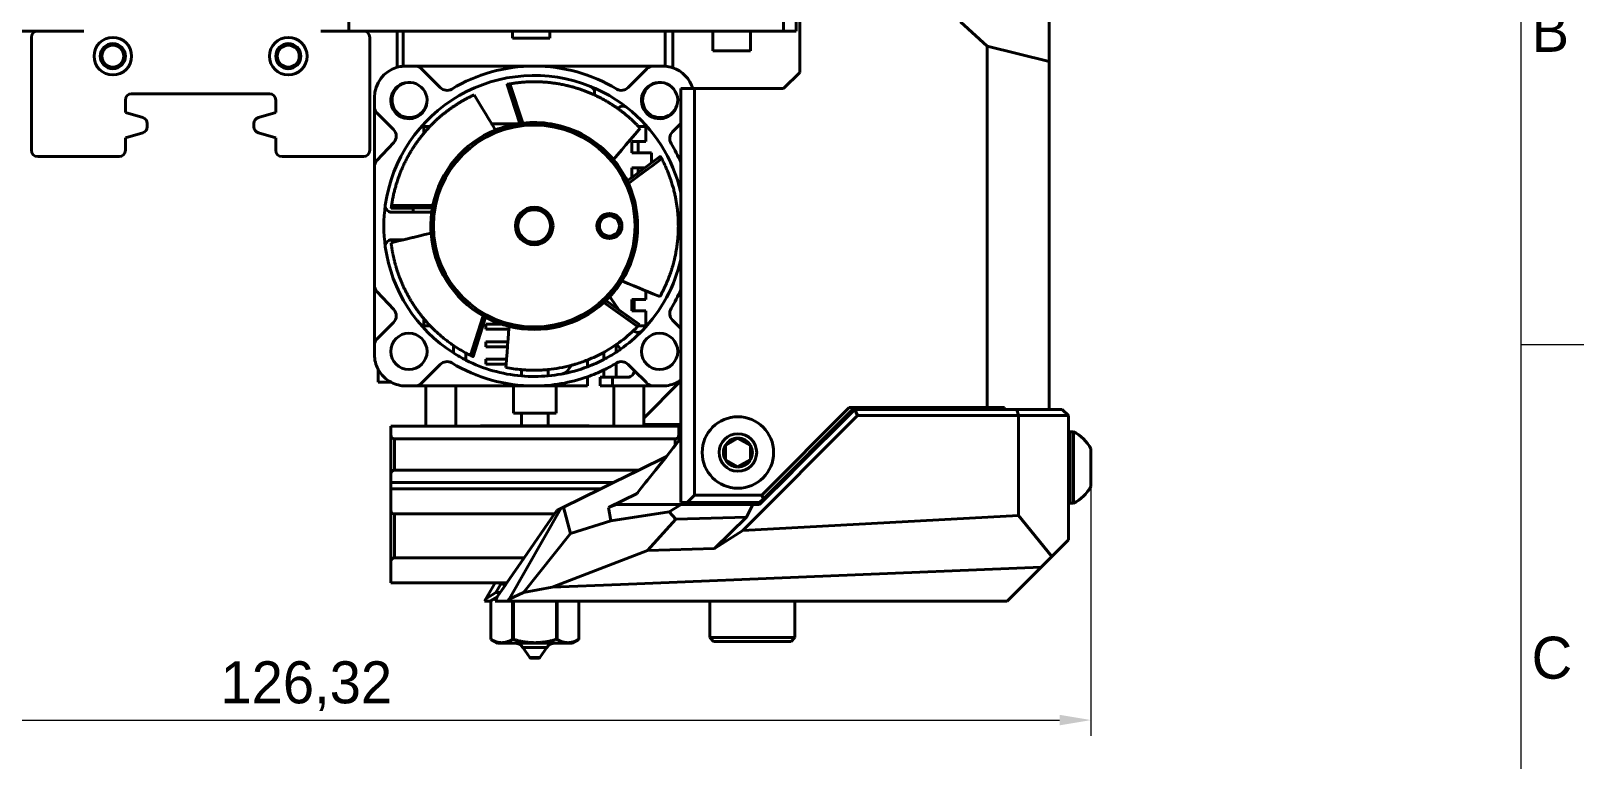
# Model space of a CAD drawing. Header units: millimetres. Extents: x 15 to 415, y 5 to 292.
# Drawn here: x 291.1 to 415, y 165.4 to 223.5 of the extents above; entities that cross this region are included whole.
import ezdxf

# ---------------------------------------------------------------- set-up
doc = ezdxf.new("R2010")
doc.units = ezdxf.units.MM
for name, color, linetype in [('Annotations', 7, 'Continuous'), ('Border', 7, 'Continuous'), ('Geometries', 7, 'Continuous')]:
    doc.layers.add(name, color=color, linetype=linetype)
doc.styles.add('Shapr0', font='txt', dxfattribs={"height": 3.3495})
doc.styles.add('Shapr3', font='txt', dxfattribs={"height": 3.3495})
doc.dimstyles.new('ISO-25', dxfattribs={"dimtxt": 2.5, "dimasz": 2.5, "dimexe": 1.25, "dimexo": 0.625, "dimtad": 1, "dimtxsty": 'Standard', "dimcen": 2.5, "dimadec": 0, "dimazin": 0, "dimtfac": 1, "dimtmove": 0, "dimatfit": 3, "dimfxl": 1, "dimarcsym": 0})

# ---------------------------------------------------------------- blocks, each defined once
blk = doc.blocks.new('*D5')
at = {"layer": 'Annotations', "color": 0, "linetype": 'Continuous', "lineweight": 15}
for p, q in [((249.34, 225.82), (249.34, 167.3)), ((375.66, 189.56), (375.66, 167.3)), ((251.84, 168.55), (373.16, 168.55))]:
    blk.add_line(p, q, dxfattribs=at)
at = {"layer": 'Annotations', "color": 0}
for points in [[(251.84, 168.97), (251.84, 168.13), (249.34, 168.55)], [(373.16, 168.13), (373.16, 168.97), (375.66, 168.55)]]:
    blk.add_solid(points, dxfattribs=at)
at = {"layer": 'Defpoints', "color": 0}
for p in [(249.34, 226.45), (375.66, 190.18), (375.66, 168.55)]:
    blk.add_point(p, dxfattribs=at)
at = {"layer": 'Annotations', "color": 0, "lineweight": 15, "insert": (313.04, 171.25), "char_height": 3.349, "attachment_point": 5, "style": 'Shapr3'}
blk.add_mtext('\\A1;126,32', dxfattribs=at)

msp = doc.modelspace()

# ---------------------------------------------------------------- linework, layer by layer
at = {"layer": 'Border', "linetype": 'Continuous', "lineweight": 15}
for p, q in [((410, 10), (410, 287)), ((410, 198.5), (415, 198.5))]:
    msp.add_line(p, q, dxfattribs=at)
at = {"layer": 'Geometries', "linetype": 'Continuous', "lineweight": 40}
for p, q in [((316.437, 226.481), (316.437, 223.481)), ((351.124, 223.481), (351.124, 226.481)), ((352.124, 226.481), (352.124, 223.481)), ((352.428, 226.291), (352.428, 220.191)), ((372.328, 224.88), (372.328, 221.05)), ((289.754, 223.481), (291.587, 223.481)), ((291.587, 223.481), (295.297, 223.481)), ((295.297, 223.481), (295.297, 223.481)), ((316.437, 223.481), (314.203, 223.481)), ((317.62, 223.481), (316.437, 223.481)), ((320.28, 223.481), (317.62, 223.481)), ((320.78, 223.481), (320.28, 223.481)), ((320.28, 220.591), (320.28, 223.481)), ((329.484, 223.481), (320.78, 223.481)), ((320.78, 223.481), (320.78, 220.683)), ((332.484, 223.481), (329.484, 223.481)), ((329.484, 223.481), (329.484, 222.907)), ((341.68, 223.481), (332.484, 223.481)), ((332.484, 223.481), (332.484, 222.907)), ((342.28, 223.481), (341.68, 223.481)), ((341.68, 220.684), (341.68, 223.481)), ((345.484, 223.481), (342.28, 223.481)), ((342.28, 223.481), (342.28, 220.56)), ((348.484, 223.481), (345.484, 223.481)), ((345.484, 223.481), (345.484, 221.907)), ((351.124, 223.481), (348.484, 223.481)), ((348.484, 223.481), (348.484, 221.907)), ((352.124, 223.481), (351.124, 223.481)), ((365.259, 224.223), (367.365, 222.275)), ((291.104, 222.981), (291.104, 213.981)), ((318.104, 213.981), (318.104, 222.981)), ((332.484, 222.907), (329.484, 222.907)), ((348.484, 221.907), (345.484, 221.907)), ((367.365, 193.473), (367.365, 222.275)), ((372.328, 221.05), (367.365, 222.275)), ((321.705, 220.692), (320.98, 220.692)), ((331.23, 220.692), (321.705, 220.692)), ((340.755, 220.692), (331.23, 220.692)), ((341.48, 220.692), (340.755, 220.692)), ((372.328, 221.05), (372.328, 193.323)), ((323.733, 218.974), (322.236, 220.472)), ((340.225, 220.472), (338.728, 218.974)), ((352.428, 220.191), (351.128, 218.891)), ((299.104, 218.481), (310.104, 218.481)), ((318.48, 218.192), (318.48, 217.467)), ((326.429, 218.392), (326.429, 218.392)), ((329.058, 219.233), (329.058, 219.232)), ((329.058, 219.233), (330.091, 216.113)), ((330.092, 216.113), (329.058, 219.232)), ((329.276, 219.269), (329.274, 219.274)), ((330.318, 216.141), (329.276, 219.269)), ((342.928, 216.104), (342.928, 218.891)), ((342.928, 218.891), (343.88, 218.891)), ((343.88, 218.891), (344.028, 218.891)), ((344.028, 218.891), (344.028, 186.491)), ((344.028, 218.891), (351.128, 218.891)), ((298.604, 216.981), (298.604, 217.981)), ((298.61, 216.981), (298.604, 216.981)), ((299.991, 216.585), (298.61, 216.981)), ((310.597, 216.981), (309.216, 216.585)), ((310.604, 216.981), (310.597, 216.981)), ((310.604, 217.981), (310.604, 216.981)), ((318.48, 217.467), (318.48, 212.647)), ((318.7, 216.936), (319.997, 215.639)), ((300.354, 215.858), (300.354, 216.105)), ((308.854, 216.105), (308.854, 215.858)), ((322.43, 215.881), (322.43, 215.344)), ((322.912, 215.881), (322.43, 215.881)), ((329.887, 216.081), (327.849, 216.081)), ((340.13, 215.881), (339.549, 215.881)), ((340.13, 214.681), (340.13, 215.881)), ((342.263, 215.439), (342.928, 216.104)), ((342.928, 213.013), (342.928, 216.104)), ((298.604, 213.981), (298.604, 214.981)), ((298.604, 214.981), (298.61, 214.981)), ((298.61, 214.981), (299.991, 215.377)), ((309.216, 215.377), (310.597, 214.981)), ((310.597, 214.981), (310.604, 214.981)), ((310.604, 214.981), (310.604, 213.981)), ((320.017, 214.599), (318.68, 213.157)), ((339.018, 213.781), (339.018, 214.681)), ((339.018, 214.681), (339.518, 214.681)), ((339.518, 214.681), (339.518, 213.781)), ((339.518, 214.681), (340.13, 214.681)), ((291.604, 213.481), (298.104, 213.481)), ((311.104, 213.481), (317.604, 213.481)), ((339.518, 213.781), (339.018, 213.781)), ((340.58, 213.781), (339.518, 213.781)), ((340.58, 212.969), (340.58, 213.781)), ((341.298, 213.497), (340.58, 212.969)), ((341.298, 213.497), (340.58, 212.969)), ((340.58, 212.696), (341.399, 213.3)), ((341.298, 213.497), (341.297, 213.497)), ((341.297, 213.497), (341.297, 213.497)), ((341.399, 213.3), (341.404, 213.304)), ((318.48, 212.647), (318.48, 203.236)), ((339.018, 211.82), (339.018, 212.581)), ((339.018, 212.581), (339.518, 212.581)), ((339.518, 212.188), (339.018, 211.82)), ((339.518, 212.188), (339.018, 211.82)), ((339.205, 211.681), (339.518, 211.912)), ((339.518, 211.912), (340.425, 212.582)), ((339.518, 212.581), (339.518, 212.188)), ((339.518, 212.581), (340.053, 212.581)), ((340.053, 212.581), (339.518, 212.188)), ((340.053, 212.581), (339.518, 212.188)), ((340.58, 212.969), (340.053, 212.581)), ((340.58, 212.969), (340.053, 212.581)), ((340.425, 212.582), (340.58, 212.696)), ((342.928, 210.616), (342.928, 213.013)), ((339.018, 211.82), (338.649, 211.55)), ((338.65, 211.549), (339.018, 211.82)), ((338.747, 211.343), (339.205, 211.681)), ((319.854, 209.583), (319.848, 209.583)), ((323.043, 209.607), (319.854, 209.583)), ((323.15, 209.608), (323.043, 209.607)), ((342.928, 208.981), (342.928, 210.616)), ((319.821, 209.365), (321.58, 209.375)), ((319.821, 209.364), (321.58, 209.375)), ((319.821, 209.364), (319.821, 209.364)), ((321.58, 209.042), (319.842, 209.042)), ((323.107, 209.384), (321.58, 209.375)), ((321.58, 209.375), (323.107, 209.383)), ((321.58, 209.375), (321.58, 209.042)), ((322.882, 209.042), (321.58, 209.042)), ((342.683, 208.981), (342.928, 208.981)), ((342.928, 205.267), (342.928, 208.981)), ((322.502, 207.255), (323, 207.376)), ((319.842, 206.842), (320.793, 206.842)), ((342.928, 202.87), (342.928, 205.267)), ((318.48, 203.236), (318.48, 198.416)), ((318.68, 202.726), (320.017, 201.284)), ((336.954, 202), (337.982, 201.262)), ((337.982, 201.263), (336.955, 202.001)), ((337.982, 201.263), (337.332, 202.191)), ((339.018, 201.181), (339.018, 202.081)), ((339.018, 202.081), (339.218, 202.081)), ((339.218, 202.081), (339.218, 201.181)), ((339.218, 202.081), (340.13, 202.081)), ((340.13, 202.081), (340.13, 202.776)), ((342.928, 199.779), (342.928, 202.87)), ((327.149, 200.772), (326.153, 197.629)), ((336.788, 201.844), (339.469, 199.926)), ((339.625, 200.084), (337.982, 201.263)), ((339.625, 200.084), (337.982, 201.262)), ((339.218, 201.181), (339.018, 201.181)), ((340.13, 201.181), (339.218, 201.181)), ((340.13, 199.981), (340.13, 201.181)), ((319.997, 200.244), (318.7, 198.947)), ((322.43, 200.539), (322.43, 199.981)), ((322.43, 199.981), (322.932, 199.981)), ((326.351, 197.53), (327.349, 200.662)), ((327.349, 200.662), (326.351, 197.53)), ((327.38, 200.118), (327.38, 199.718)), ((327.38, 200.118), (328.612, 200.118)), ((327.38, 199.718), (329.208, 199.718)), ((329.208, 199.718), (329.186, 199.428)), ((329.208, 199.718), (329.186, 199.428)), ((329.208, 199.718), (329.225, 199.939)), ((339.469, 199.926), (339.474, 199.923)), ((339.53, 199.981), (340.13, 199.981)), ((339.625, 200.084), (339.625, 200.084)), ((339.625, 200.084), (339.625, 200.084)), ((342.928, 199.779), (342.263, 200.444)), ((342.928, 195.654), (342.928, 199.779)), ((318.48, 198.416), (318.48, 197.692)), ((324.78, 197.823), (324.78, 198.422)), ((327.38, 198.718), (327.38, 198.318)), ((327.38, 198.718), (329.132, 198.718)), ((327.38, 198.318), (329.101, 198.318)), ((337.78, 198.489), (337.78, 197.887)), ((337.826, 198.521), (338.113, 198.112)), ((325.78, 197.815), (325.78, 197.251)), ((326.153, 197.629), (326.152, 197.624)), ((327.38, 197.318), (327.38, 196.918)), ((327.38, 197.318), (329.023, 197.318)), ((335.48, 196.719), (335.48, 197.256)), ((336.78, 197.869), (336.78, 197.302)), ((318.78, 195.481), (318.78, 196.505)), ((322.236, 195.411), (323.733, 196.909)), ((327.38, 196.918), (328.992, 196.918)), ((328.992, 196.918), (328.972, 196.665)), ((328.972, 196.665), (328.972, 196.665)), ((328.972, 196.665), (328.972, 196.665)), ((330.205, 196.488), (330.205, 195.985)), ((332.355, 196.496), (332.355, 195.994)), ((335.48, 195.192), (335.48, 195.921)), ((336.48, 195.892), (336.48, 195.192)), ((336.78, 195.892), (336.48, 195.892)), ((336.78, 196.463), (336.78, 195.892)), ((337.48, 195.892), (336.78, 195.892)), ((337.48, 195.192), (337.48, 195.892)), ((337.78, 195.892), (337.48, 195.892)), ((337.78, 197.002), (337.78, 195.892)), ((338.707, 195.892), (337.78, 195.892)), ((338.728, 196.909), (339.206, 196.43)), ((339.206, 196.43), (340.155, 195.481)), ((319.812, 195.481), (318.78, 195.481)), ((320.98, 195.192), (321.705, 195.192)), ((321.705, 195.192), (322.59, 195.192)), ((322.59, 195.192), (322.59, 191.981)), ((322.59, 195.192), (324.97, 195.192)), ((324.97, 195.192), (324.97, 191.981)), ((324.97, 195.192), (329.58, 195.192)), ((329.58, 195.192), (329.58, 193.018)), ((329.58, 195.192), (331.23, 195.192)), ((331.23, 195.192), (332.98, 195.192)), ((332.98, 195.192), (332.98, 193.018)), ((332.98, 195.192), (335.48, 195.192)), ((336.48, 195.192), (337.48, 195.192)), ((337.48, 195.192), (337.59, 195.192)), ((337.59, 195.192), (337.59, 191.981)), ((337.59, 195.192), (339.97, 195.192)), ((342.831, 195.481), (339.97, 192.62)), ((339.97, 195.192), (339.97, 192.62)), ((339.97, 195.192), (340.755, 195.192)), ((340.225, 195.411), (340.155, 195.481)), ((340.755, 195.192), (341.48, 195.192)), ((342.831, 195.481), (342.649, 195.481)), ((342.928, 195.481), (342.831, 195.481)), ((342.928, 195.481), (342.928, 195.654)), ((342.928, 192.123), (342.928, 195.481)), ((349.392, 186.491), (356.373, 193.473)), ((356.797, 193.473), (349.516, 186.191)), ((352.063, 188.575), (356.81, 193.323)), ((356.797, 193.473), (356.373, 193.473)), ((367.365, 193.473), (356.797, 193.473)), ((357.017, 192.823), (356.81, 193.323)), ((356.81, 193.323), (357.629, 193.323)), ((357.629, 193.323), (359.629, 193.323)), ((359.629, 193.323), (362.729, 193.323)), ((362.729, 193.323), (364.329, 193.323)), ((364.329, 193.323), (368.629, 193.323)), ((367.365, 193.473), (368.751, 193.473)), ((368.629, 193.323), (368.751, 193.323)), ((368.751, 193.323), (368.751, 193.473)), ((368.751, 193.323), (369.746, 193.323)), ((369.88, 192.823), (369.746, 193.323)), ((369.746, 193.323), (372.328, 193.323)), ((372.328, 193.323), (373.365, 193.323)), ((373.365, 193.323), (373.865, 192.823)), ((329.58, 193.018), (330.205, 193.018)), ((330.205, 193.018), (330.205, 192.018)), ((330.205, 193.018), (332.355, 193.018)), ((332.355, 193.018), (332.355, 192.018)), ((332.355, 193.018), (332.98, 193.018)), ((339.97, 192.123), (339.97, 192.62)), ((339.97, 192.096), (339.97, 192.123)), ((339.991, 192.123), (339.97, 192.096)), ((339.97, 192.123), (339.991, 192.123)), ((339.97, 191.981), (339.97, 192.096)), ((339.991, 192.123), (342.928, 192.123)), ((342.928, 191.193), (342.928, 192.123)), ((357.017, 192.823), (347.868, 183.674)), ((369.88, 192.823), (357.017, 192.823)), ((369.88, 184.871), (369.88, 192.823)), ((373.865, 192.823), (369.88, 192.823)), ((373.865, 192.423), (373.865, 192.823)), ((373.865, 192.423), (373.865, 190.182)), ((322.59, 191.981), (319.78, 191.981)), ((319.78, 191.281), (319.78, 191.981)), ((319.78, 188.181), (319.78, 191.281)), ((342.48, 190.981), (320.08, 190.981)), ((320.08, 190.981), (320.08, 188.481)), ((324.97, 191.981), (322.59, 191.981)), ((326.843, 191.981), (324.97, 191.981)), ((326.843, 191.981), (326.98, 192.018)), ((335.717, 191.981), (326.843, 191.981)), ((326.98, 192.018), (330.205, 192.018)), ((330.205, 192.018), (332.355, 192.018)), ((332.355, 192.018), (335.58, 192.018)), ((335.717, 191.981), (335.58, 192.018)), ((337.59, 191.981), (335.717, 191.981)), ((339.97, 191.981), (337.59, 191.981)), ((342.78, 191.981), (339.97, 191.981)), ((342.48, 190.438), (342.48, 190.981)), ((342.78, 191.281), (342.78, 191.981)), ((342.78, 191.281), (342.78, 191.193)), ((342.78, 191.193), (342.78, 190.814)), ((342.928, 191.193), (342.78, 191.193)), ((342.928, 191), (342.78, 190.814)), ((342.928, 191), (342.928, 191.193)), ((342.928, 185.891), (342.928, 191)), ((347.484, 191.037), (346.562, 190.505)), ((348.484, 190.46), (347.484, 191.037)), ((374.256, 191.532), (374.009, 191.532)), ((374.009, 191.532), (374.009, 190.182)), ((374.256, 191.532), (374.256, 185.832)), ((341.785, 189.568), (342.326, 190.246)), ((342.48, 190.438), (342.326, 190.246)), ((342.78, 190.814), (342.48, 190.438)), ((346.484, 190.46), (346.562, 190.505)), ((346.484, 190.46), (346.484, 190.279)), ((346.484, 189.305), (346.484, 190.279)), ((348.484, 189.305), (348.484, 190.46)), ((373.865, 187.182), (373.865, 190.182)), ((374.009, 190.182), (373.865, 190.182)), ((374.009, 190.182), (374.009, 187.182)), ((375.659, 190.182), (375.659, 187.182)), ((339.581, 188.481), (320.08, 188.481)), ((337.553, 187.481), (339.581, 188.481)), ((339.581, 188.481), (341.785, 189.568)), ((340.917, 188.481), (340.278, 187.681)), ((341.785, 189.568), (340.917, 188.481)), ((346.484, 189.305), (347.484, 188.728)), ((347.484, 188.728), (348.484, 189.305)), ((347.484, 188.382), (347.485, 188.382)), ((351.62, 188.133), (352.063, 188.575)), ((319.78, 187.481), (319.78, 188.181)), ((337.553, 187.481), (319.78, 187.481)), ((319.78, 186.981), (319.78, 187.481)), ((336.539, 186.981), (337.553, 187.481)), ((340.119, 187.481), (339.719, 186.981)), ((340.119, 187.481), (340.278, 187.681)), ((349.379, 185.891), (351.62, 188.133)), ((373.865, 182.926), (373.865, 187.182)), ((374.009, 187.182), (373.865, 187.182)), ((374.009, 187.182), (374.009, 185.832)), ((336.539, 186.981), (319.78, 186.981)), ((319.78, 185.281), (319.78, 186.981)), ((333.561, 185.512), (336.539, 186.981)), ((339.435, 186.626), (337.157, 185.502)), ((339.435, 186.626), (339.471, 186.67)), ((339.719, 186.981), (339.471, 186.67)), ((343.428, 185.891), (342.928, 185.891)), ((343.428, 185.891), (344.028, 186.491)), ((349.216, 185.891), (343.428, 185.891)), ((344.028, 186.491), (349.392, 186.491)), ((349.516, 186.191), (349.216, 185.891)), ((349.216, 185.891), (349.379, 185.891)), ((349.22, 185.733), (349.379, 185.891)), ((349.516, 186.191), (349.392, 186.491)), ((319.78, 181.181), (319.78, 185.281)), ((332.844, 184.981), (320.08, 184.981)), ((320.08, 184.981), (320.08, 181.481)), ((329.24, 178.18), (333.362, 185.414)), ((332.844, 184.981), (330.426, 181.481)), ((333.03, 185.251), (332.844, 184.981)), ((333.03, 185.251), (333.362, 185.414)), ((333.362, 185.414), (333.561, 185.512)), ((334.12, 183.415), (333.561, 185.512)), ((337.157, 185.502), (337.796, 185.733)), ((337.349, 184.43), (337.157, 185.502)), ((337.349, 184.43), (341.99, 185.157)), ((337.796, 185.733), (342.952, 185.733)), ((342.952, 185.733), (341.99, 185.157)), ((341.99, 185.157), (342.531, 184.558)), ((342.531, 184.558), (348.175, 184.727)), ((342.952, 185.733), (344.991, 185.733)), ((345.04, 185.733), (344.991, 185.733)), ((345.04, 185.733), (346.105, 185.733)), ((348.175, 184.727), (345.607, 182.241)), ((346.979, 185.733), (346.105, 185.733)), ((346.979, 185.733), (348.631, 185.733)), ((347.868, 183.674), (369.88, 184.871)), ((348.663, 185.733), (348.175, 184.727)), ((348.631, 185.733), (348.663, 185.733)), ((349.22, 185.733), (348.663, 185.733)), ((369.88, 184.871), (372.531, 181.592)), ((374.256, 185.832), (374.009, 185.832)), ((330.378, 178.729), (334.12, 183.415)), ((337.349, 184.43), (334.12, 183.415)), ((340.266, 182.08), (342.531, 184.558)), ((347.868, 183.674), (345.607, 182.241)), ((345.607, 182.241), (340.266, 182.08)), ((372.531, 181.592), (373.865, 182.926)), ((319.78, 179.481), (319.78, 181.181)), ((330.426, 181.481), (320.08, 181.481)), ((330.426, 181.481), (329.045, 179.481)), ((332.655, 179.145), (340.266, 182.08)), ((372.531, 181.592), (371.686, 180.747)), ((371.686, 180.747), (338.124, 179.369)), ((368.962, 178.023), (371.686, 180.747)), ((328.124, 179.481), (319.78, 179.481)), ((327.362, 178.228), (328.124, 179.481)), ((328.161, 178.723), (327.362, 178.228)), ((328.28, 179.481), (328.124, 179.481)), ((328.589, 179.427), (328.161, 178.723)), ((328.161, 178.723), (328.521, 178.723)), ((328.521, 178.723), (328.275, 178.367)), ((329.045, 179.481), (328.28, 179.481)), ((328.28, 179.481), (328.589, 179.427)), ((328.906, 179.28), (328.521, 178.723)), ((328.589, 179.427), (328.672, 179.412)), ((328.997, 179.412), (328.672, 179.412)), ((328.997, 179.412), (328.906, 179.28)), ((329.045, 179.481), (328.997, 179.412)), ((330.378, 178.729), (329.24, 178.18)), ((332.655, 179.145), (330.378, 178.729)), ((338.124, 179.369), (332.655, 179.145)), ((327.362, 178.228), (327.273, 178.023)), ((327.78, 178.023), (327.273, 178.023)), ((328.275, 178.367), (327.78, 178.081)), ((327.78, 174.981), (327.78, 178.081)), ((327.78, 178.081), (327.78, 178.023)), ((327.78, 178.081), (327.78, 178.081)), ((327.78, 178.023), (327.78, 174.981)), ((328.21, 178.273), (328.102, 178.023)), ((329.109, 178.023), (328.102, 178.023)), ((328.275, 178.367), (328.21, 178.273)), ((329.24, 178.18), (329.109, 178.023)), ((329.497, 178.023), (329.109, 178.023)), ((329.497, 178.023), (329.497, 175.041)), ((329.564, 178.023), (329.497, 178.023)), ((329.563, 174.981), (329.564, 178.023)), ((329.564, 178.023), (329.637, 178.023)), ((329.637, 178.023), (329.775, 178.023)), ((332.996, 178.023), (329.775, 178.023)), ((332.996, 178.023), (332.997, 175.304)), ((333.063, 178.023), (332.996, 178.023)), ((333.063, 174.981), (333.063, 178.023)), ((334.78, 178.023), (333.063, 178.023)), ((334.78, 178.023), (334.78, 174.981)), ((334.78, 174.981), (334.78, 178.023)), ((335.693, 178.023), (334.78, 178.023)), ((334.78, 178.023), (334.78, 178.023)), ((335.693, 178.023), (335.963, 178.023)), ((343.576, 178.023), (335.963, 178.023)), ((343.576, 178.023), (344.64, 178.023)), ((345.234, 178.023), (344.64, 178.023)), ((345.234, 178.023), (345.234, 175.123)), ((352.034, 178.023), (345.234, 178.023)), ((352.034, 178.023), (352.034, 175.123)), ((352.034, 178.023), (352.108, 178.023)), ((368.962, 178.023), (352.108, 178.023)), ((327.78, 174.981), (328.3, 174.681)), ((327.78, 174.981), (327.78, 174.981)), ((329.497, 174.981), (329.497, 175.041)), ((329.563, 174.981), (329.497, 174.981)), ((332.997, 174.981), (332.997, 175.304)), ((333.063, 174.981), (332.997, 174.981)), ((334.78, 174.981), (334.26, 174.681)), ((334.78, 174.981), (334.752, 174.966)), ((334.78, 174.981), (334.78, 174.981)), ((345.234, 175.123), (345.534, 174.823)), ((345.234, 175.123), (352.034, 175.123)), ((351.734, 174.823), (345.534, 174.823)), ((352.034, 175.123), (351.734, 174.823)), ((329.663, 174.681), (328.3, 174.681)), ((332.897, 174.681), (329.663, 174.681)), ((330.319, 174.34), (330.884, 173.533)), ((332.241, 174.34), (330.319, 174.34)), ((331.676, 173.533), (330.884, 173.533)), ((332.241, 174.34), (331.676, 173.533)), ((334.26, 174.681), (332.897, 174.681)), ((331.578, 173.481), (330.983, 173.481))]:
    msp.add_line(p, q, dxfattribs=at)
at = {"layer": 'Geometries', "linetype": 'Continuous', "lineweight": 40, "flags": 128}
for points in [[(329.274, 219.274), (329.355, 219.288), (329.436, 219.301), (329.517, 219.313), (329.598, 219.325), (329.679, 219.336), (329.76, 219.347), (329.841, 219.357), (329.922, 219.367), (330.003, 219.376), (330.084, 219.384), (330.165, 219.392), (330.246, 219.399), (330.327, 219.406), (330.408, 219.412), (330.489, 219.417), (330.59, 219.423), (330.691, 219.428), (330.792, 219.433), (330.893, 219.436), (330.994, 219.439), (331.095, 219.44), (331.195, 219.441), (331.296, 219.441), (331.376, 219.441), (331.457, 219.439), (331.537, 219.438), (331.617, 219.435), (331.697, 219.433), (331.777, 219.429), (331.857, 219.425), (331.937, 219.421), (332.017, 219.415), (332.096, 219.41), (332.176, 219.403), (332.255, 219.396), (332.334, 219.389), (332.413, 219.381), (332.492, 219.372), (332.576, 219.363), (332.659, 219.352), (332.743, 219.342), (332.826, 219.33), (332.909, 219.318), (332.991, 219.305), (333.074, 219.292), (333.157, 219.278), (333.239, 219.264), (333.321, 219.249), (333.417, 219.231), (333.512, 219.212), (333.607, 219.192), (333.702, 219.172), (333.778, 219.155), (333.853, 219.138), (333.929, 219.12), (334.003, 219.102), (334.078, 219.083), (334.153, 219.064), (334.227, 219.044), (334.301, 219.024), (334.374, 219.004), (334.447, 218.983), (334.521, 218.961), (334.595, 218.938), (334.669, 218.916), (334.742, 218.893), (334.815, 218.869), (334.885, 218.846), (334.955, 218.822), (335.024, 218.798), (335.094, 218.773), (335.163, 218.748), (335.231, 218.723), (335.3, 218.697), (335.368, 218.671), (335.435, 218.645), (335.502, 218.618), (335.569, 218.591), (335.636, 218.564), (335.702, 218.536), (335.767, 218.508), (335.832, 218.48), (335.897, 218.452), (335.962, 218.423), (335.998, 218.406)], [(322.912, 215.881), (322.946, 215.916), (322.994, 215.967), (323.043, 216.017), (323.092, 216.066), (323.142, 216.115), (323.191, 216.164), (323.24, 216.212), (323.29, 216.26), (323.339, 216.307), (323.389, 216.353), (323.442, 216.402), (323.495, 216.451), (323.548, 216.499), (323.601, 216.547), (323.654, 216.593), (323.707, 216.64), (323.76, 216.685), (323.813, 216.731), (323.866, 216.775), (323.919, 216.819), (323.968, 216.859), (324.017, 216.899), (324.066, 216.938), (324.115, 216.977), (324.164, 217.015), (324.213, 217.053), (324.261, 217.09), (324.31, 217.127), (324.358, 217.163), (324.406, 217.199), (324.454, 217.234), (324.502, 217.268), (324.55, 217.303), (324.597, 217.336), (324.644, 217.369), (324.692, 217.403), (324.74, 217.435), (324.788, 217.468), (324.835, 217.499), (324.882, 217.53), (324.936, 217.566), (324.989, 217.6), (325.042, 217.634), (325.094, 217.667), (325.147, 217.7), (325.199, 217.732), (325.25, 217.763), (325.301, 217.794), (325.352, 217.825), (325.403, 217.855), (325.453, 217.884), (325.502, 217.912), (325.552, 217.941), (325.601, 217.968), (325.649, 217.996), (325.697, 218.022), (325.745, 218.048), (325.792, 218.074), (325.839, 218.099), (325.886, 218.124), (325.932, 218.148), (325.978, 218.172), (326.023, 218.195), (326.068, 218.218), (326.115, 218.241), (326.161, 218.264), (326.207, 218.286), (326.252, 218.308), (326.297, 218.329), (326.341, 218.35), (326.385, 218.371), (326.429, 218.392)], [(326.429, 218.392), (326.752, 217.866), (327.074, 217.34), (327.343, 216.903), (327.611, 216.467), (327.849, 216.081)], [(329.062, 219.234), (329.061, 219.233), (329.059, 219.233), (329.058, 219.233)], [(329.274, 219.274), (329.261, 219.272), (329.247, 219.269), (329.234, 219.267), (329.22, 219.264), (329.207, 219.262), (329.194, 219.26), (329.181, 219.257), (329.169, 219.255), (329.157, 219.253), (329.145, 219.25), (329.136, 219.249), (329.127, 219.247), (329.118, 219.245), (329.11, 219.244), (329.103, 219.242), (329.096, 219.241), (329.089, 219.239), (329.082, 219.238), (329.076, 219.237), (329.071, 219.236), (329.067, 219.235), (329.063, 219.234), (329.062, 219.234)], [(335.998, 218.406), (336.026, 218.393), (336.089, 218.364), (336.153, 218.334), (336.215, 218.305), (336.277, 218.274), (336.339, 218.244), (336.4, 218.213), (336.461, 218.183), (336.522, 218.152), (336.582, 218.12), (336.641, 218.089), (336.7, 218.057), (336.759, 218.025), (336.821, 217.991), (336.883, 217.956), (336.944, 217.922), (337.005, 217.887), (337.065, 217.852), (337.125, 217.817), (337.184, 217.781), (337.242, 217.746), (337.3, 217.71), (337.358, 217.674), (337.41, 217.641), (337.462, 217.607), (337.514, 217.574), (337.565, 217.54), (337.616, 217.507), (337.666, 217.473), (337.716, 217.439), (337.765, 217.405), (337.814, 217.371), (337.862, 217.337), (337.91, 217.303)], [(337.91, 217.303), (337.922, 217.295), (337.98, 217.253), (338.038, 217.21), (338.096, 217.168), (338.142, 217.133), (338.187, 217.099), (338.232, 217.064), (338.277, 217.03), (338.321, 216.995), (338.373, 216.953), (338.425, 216.912), (338.477, 216.87), (338.527, 216.829), (338.577, 216.788), (338.626, 216.746), (338.675, 216.705), (338.723, 216.664), (338.77, 216.624), (338.816, 216.583), (338.862, 216.543), (338.907, 216.503), (338.951, 216.463), (338.995, 216.423), (339.038, 216.384), (339.08, 216.345), (339.122, 216.306), (339.163, 216.267), (339.203, 216.228), (339.243, 216.19), (339.282, 216.152), (339.32, 216.114), (339.358, 216.077), (339.396, 216.039), (339.434, 216), (339.472, 215.962), (339.509, 215.924), (339.545, 215.886), (339.549, 215.881)], [(327.849, 216.081), (327.88, 216.031), (328.149, 215.594)], [(339.686, 215.737), (339.285, 215.268), (338.884, 214.798), (338.552, 214.408), (338.22, 214.018), (337.888, 213.628), (337.556, 213.237)], [(339.549, 215.881), (339.581, 215.848), (339.616, 215.811), (339.651, 215.774), (339.686, 215.737)], [(319.848, 209.583), (319.86, 209.665), (319.873, 209.746), (319.886, 209.827), (319.9, 209.908), (319.914, 209.988), (319.929, 210.069), (319.944, 210.15), (319.96, 210.23), (319.977, 210.31), (319.994, 210.39), (320.012, 210.47), (320.03, 210.549), (320.049, 210.629), (320.068, 210.708), (320.088, 210.786), (320.109, 210.865), (320.13, 210.944), (320.151, 211.022), (320.173, 211.1), (320.196, 211.178), (320.225, 211.275), (320.254, 211.372), (320.285, 211.468), (320.316, 211.564), (320.348, 211.659), (320.381, 211.755), (320.414, 211.849), (320.449, 211.944), (320.477, 212.019), (320.506, 212.094), (320.535, 212.168), (320.564, 212.243), (320.594, 212.317), (320.625, 212.391), (320.656, 212.464), (320.688, 212.538), (320.72, 212.611), (320.753, 212.683), (320.788, 212.76), (320.824, 212.837), (320.861, 212.913), (320.898, 212.989), (320.935, 213.064), (320.973, 213.14), (321.011, 213.215), (321.05, 213.289), (321.089, 213.363), (321.129, 213.437), (321.167, 213.506), (321.205, 213.574), (321.244, 213.642), (321.282, 213.71), (321.322, 213.777), (321.361, 213.844), (321.401, 213.911), (321.442, 213.977), (321.482, 214.043), (321.523, 214.108), (321.565, 214.173), (321.607, 214.238), (321.649, 214.302), (321.691, 214.365), (321.734, 214.429), (321.778, 214.492), (321.822, 214.556), (321.867, 214.619), (321.912, 214.681), (321.957, 214.743), (322.002, 214.804), (322.047, 214.864), (322.092, 214.923), (322.138, 214.982), (322.184, 215.041), (322.23, 215.099), (322.276, 215.157), (322.323, 215.215), (322.37, 215.271), (322.417, 215.328), (322.43, 215.344)], [(341.31, 213.476), (341.307, 213.481), (341.304, 213.485), (341.302, 213.489), (341.301, 213.492), (341.299, 213.494), (341.298, 213.496), (341.298, 213.497)], [(341.378, 213.352), (341.371, 213.364), (341.365, 213.376), (341.359, 213.387), (341.353, 213.398), (341.347, 213.409), (341.341, 213.419), (341.337, 213.428), (341.332, 213.435), (341.328, 213.443), (341.324, 213.45), (341.321, 213.457), (341.317, 213.463), (341.313, 213.47), (341.31, 213.476)], [(341.404, 213.304), (341.397, 213.316), (341.391, 213.328), (341.384, 213.34), (341.378, 213.352)], [(341.404, 213.304), (341.442, 213.231), (341.479, 213.158), (341.516, 213.084), (341.553, 213.011), (341.588, 212.937), (341.624, 212.863), (341.659, 212.789), (341.693, 212.714), (341.727, 212.64), (341.76, 212.565), (341.792, 212.49), (341.824, 212.415), (341.856, 212.34), (341.886, 212.265), (341.917, 212.189), (341.946, 212.114), (341.975, 212.038), (342.004, 211.962), (342.032, 211.886), (342.06, 211.81), (342.093, 211.714), (342.126, 211.619), (342.158, 211.523), (342.189, 211.427), (342.22, 211.331), (342.249, 211.235), (342.277, 211.138), (342.305, 211.042), (342.332, 210.945), (342.358, 210.848), (342.383, 210.751), (342.407, 210.654), (342.425, 210.577), (342.443, 210.499), (342.46, 210.421), (342.477, 210.343), (342.494, 210.265), (342.51, 210.182), (342.526, 210.099), (342.542, 210.016), (342.556, 209.933), (342.57, 209.85), (342.584, 209.767), (342.597, 209.684), (342.609, 209.6), (342.621, 209.517), (342.632, 209.434), (342.642, 209.357), (342.652, 209.279), (342.66, 209.201), (342.669, 209.124), (342.677, 209.046), (342.683, 208.981)], [(319.841, 209.529), (319.839, 209.515), (319.837, 209.502), (319.835, 209.489), (319.834, 209.477), (319.832, 209.465), (319.831, 209.453), (319.829, 209.444), (319.828, 209.435), (319.827, 209.426), (319.826, 209.418), (319.825, 209.41), (319.825, 209.403), (319.824, 209.396), (319.823, 209.389), (319.823, 209.387)], [(319.848, 209.583), (319.846, 209.57), (319.844, 209.556), (319.842, 209.542), (319.841, 209.529)], [(319.823, 209.387), (319.822, 209.383), (319.822, 209.378), (319.821, 209.373), (319.821, 209.37), (319.821, 209.369)], [(319.821, 209.369), (319.821, 209.368), (319.821, 209.366), (319.821, 209.365)], [(342.683, 208.981), (342.684, 208.969), (342.691, 208.891), (342.697, 208.814), (342.703, 208.737), (342.708, 208.66), (342.713, 208.583), (342.717, 208.506), (342.72, 208.43), (342.723, 208.353), (342.726, 208.277), (342.728, 208.199), (342.729, 208.122), (342.73, 208.045), (342.731, 207.968), (342.731, 207.892), (342.73, 207.816), (342.729, 207.741), (342.727, 207.666), (342.725, 207.592), (342.723, 207.518), (342.719, 207.443), (342.716, 207.369), (342.712, 207.295), (342.708, 207.222), (342.703, 207.149), (342.697, 207.076), (342.692, 207.003), (342.685, 206.931), (342.679, 206.859), (342.672, 206.787), (342.664, 206.715), (342.656, 206.644), (342.648, 206.573), (342.639, 206.502), (342.63, 206.432), (342.621, 206.362), (342.611, 206.292), (342.601, 206.223), (342.59, 206.154), (342.579, 206.086), (342.568, 206.017), (342.556, 205.95), (342.544, 205.882), (342.532, 205.815), (342.519, 205.748), (342.505, 205.677), (342.491, 205.607), (342.476, 205.537), (342.461, 205.467), (342.446, 205.398), (342.43, 205.329), (342.414, 205.261), (342.398, 205.193), (342.381, 205.126), (342.364, 205.06), (342.348, 204.998), (342.332, 204.937), (342.315, 204.877), (342.299, 204.816), (342.282, 204.757), (342.264, 204.698), (342.247, 204.639), (342.229, 204.581), (342.211, 204.523), (342.193, 204.466), (342.175, 204.41), (342.157, 204.353), (342.138, 204.298), (342.12, 204.243), (342.101, 204.188), (342.082, 204.133), (342.062, 204.078), (342.043, 204.024), (342.023, 203.971), (342.003, 203.918), (341.981, 203.858), (341.958, 203.799), (341.935, 203.74), (341.912, 203.682), (341.889, 203.625), (341.866, 203.568), (341.842, 203.512), (341.819, 203.457), (341.796, 203.403), (341.773, 203.349), (341.749, 203.296), (341.726, 203.243), (341.703, 203.191), (341.679, 203.14), (341.656, 203.089), (341.632, 203.039), (341.609, 202.99), (341.586, 202.942), (341.563, 202.894), (341.539, 202.846), (341.516, 202.799), (341.493, 202.753), (341.47, 202.708), (341.447, 202.663), (341.423, 202.616), (341.399, 202.571), (341.375, 202.526), (341.351, 202.481), (341.328, 202.438), (341.304, 202.394), (341.281, 202.352), (341.257, 202.309)], [(320.793, 206.841), (321.008, 206.893), (321.506, 207.013), (321.58, 207.031)], [(321.58, 207.031), (322.004, 207.134), (322.502, 207.255)], [(319.808, 206.605), (320.408, 206.749), (320.793, 206.841)], [(322.43, 200.539), (322.414, 200.558), (322.364, 200.618), (322.315, 200.677), (322.267, 200.737), (322.219, 200.797), (322.171, 200.857), (322.124, 200.917), (322.077, 200.979), (322.031, 201.04), (321.985, 201.102), (321.939, 201.164), (321.894, 201.226), (321.85, 201.288), (321.807, 201.349), (321.765, 201.411), (321.722, 201.472), (321.681, 201.534), (321.64, 201.596), (321.599, 201.658), (321.559, 201.72), (321.519, 201.782), (321.48, 201.845), (321.441, 201.907), (321.403, 201.969), (321.366, 202.031), (321.329, 202.094), (321.292, 202.156), (321.256, 202.218), (321.221, 202.281), (321.186, 202.343), (321.151, 202.405), (321.117, 202.468), (321.084, 202.53), (321.051, 202.592), (321.019, 202.654), (320.987, 202.716), (320.955, 202.778), (320.924, 202.84), (320.894, 202.902), (320.864, 202.964), (320.834, 203.025), (320.805, 203.087), (320.775, 203.153), (320.745, 203.218), (320.716, 203.283), (320.687, 203.349), (320.659, 203.413), (320.631, 203.478), (320.604, 203.543), (320.578, 203.607), (320.552, 203.672), (320.526, 203.736), (320.503, 203.795), (320.48, 203.854), (320.458, 203.913), (320.437, 203.971), (320.415, 204.029), (320.394, 204.087), (320.374, 204.145), (320.354, 204.203), (320.335, 204.26), (320.316, 204.317), (320.297, 204.373), (320.279, 204.429), (320.261, 204.485), (320.244, 204.541), (320.227, 204.596), (320.21, 204.652), (320.194, 204.708), (320.178, 204.763), (320.163, 204.818), (320.148, 204.872), (320.131, 204.934), (320.115, 204.995), (320.099, 205.056), (320.084, 205.116), (320.069, 205.175), (320.054, 205.234), (320.04, 205.293), (320.027, 205.351), (320.014, 205.409), (320.001, 205.466), (319.989, 205.522), (319.977, 205.578), (319.965, 205.633), (319.954, 205.688), (319.943, 205.743), (319.933, 205.797), (319.923, 205.85), (319.913, 205.903), (319.904, 205.955), (319.895, 206.007), (319.886, 206.058), (319.878, 206.109), (319.87, 206.159), (319.862, 206.209), (319.854, 206.26), (319.847, 206.311), (319.84, 206.361), (319.833, 206.411), (319.826, 206.46), (319.82, 206.508), (319.814, 206.557), (319.808, 206.605)], [(340.13, 202.776), (340.117, 202.781), (339.643, 202.976), (339.17, 203.172), (338.696, 203.367), (338.222, 203.561)], [(341.257, 202.309), (340.687, 202.545), (340.13, 202.776)], [(324.78, 198.422), (324.742, 198.448), (324.658, 198.505), (324.575, 198.563), (324.493, 198.622), (324.412, 198.681), (324.33, 198.741), (324.25, 198.802), (324.17, 198.864), (324.091, 198.926), (324.028, 198.976), (323.965, 199.026), (323.903, 199.077), (323.842, 199.128), (323.781, 199.18), (323.72, 199.232), (323.659, 199.284), (323.599, 199.337), (323.54, 199.391), (323.481, 199.444), (323.419, 199.502), (323.357, 199.559), (323.296, 199.618), (323.235, 199.676), (323.175, 199.735), (323.115, 199.794), (323.056, 199.854), (322.997, 199.914), (322.938, 199.974), (322.932, 199.981)], [(339.474, 199.923), (339.416, 199.864), (339.358, 199.806), (339.3, 199.748), (339.241, 199.691), (339.182, 199.634), (339.152, 199.605)], [(339.474, 199.923), (339.483, 199.933), (339.493, 199.943), (339.503, 199.953), (339.512, 199.963)], [(339.512, 199.963), (339.521, 199.972), (339.53, 199.981)], [(339.53, 199.981), (339.53, 199.982), (339.539, 199.991), (339.548, 200.001), (339.556, 200.009), (339.564, 200.018), (339.571, 200.025), (339.577, 200.032), (339.583, 200.038), (339.589, 200.044), (339.594, 200.05), (339.599, 200.055), (339.604, 200.06), (339.608, 200.065), (339.609, 200.066)], [(339.609, 200.066), (339.612, 200.07), (339.616, 200.074), (339.619, 200.077), (339.621, 200.079), (339.623, 200.081), (339.624, 200.083), (339.625, 200.084)], [(339.609, 200.066), (339.612, 200.07), (339.616, 200.074), (339.619, 200.077), (339.621, 200.079), (339.623, 200.081)], [(339.623, 200.081), (339.623, 200.081), (339.624, 200.083), (339.625, 200.084)], [(329.023, 197.318), (329.069, 197.895), (329.101, 198.318)], [(329.101, 198.318), (329.108, 198.406), (329.132, 198.718)], [(329.132, 198.718), (329.148, 198.917), (329.186, 199.428)], [(337.827, 198.521), (337.797, 198.501), (337.78, 198.489)], [(326.152, 197.624), (326.078, 197.66), (326.005, 197.697), (325.932, 197.735), (325.859, 197.773), (325.787, 197.812), (325.78, 197.815)], [(326.152, 197.624), (326.164, 197.618), (326.177, 197.612), (326.189, 197.606), (326.201, 197.6), (326.213, 197.594), (326.225, 197.588), (326.237, 197.582), (326.248, 197.577), (326.26, 197.572), (326.27, 197.567), (326.279, 197.563), (326.287, 197.559), (326.295, 197.555), (326.302, 197.552), (326.309, 197.549), (326.316, 197.546), (326.322, 197.543), (326.329, 197.54), (326.334, 197.537), (326.339, 197.535), (326.343, 197.533), (326.346, 197.532), (326.347, 197.531)], [(326.347, 197.531), (326.348, 197.531), (326.35, 197.53), (326.351, 197.53)], [(326.351, 197.53), (326.352, 197.53), (326.351, 197.53)], [(328.992, 196.918), (329.02, 197.28), (329.023, 197.318)], [(332.355, 196.496), (332.316, 196.493), (332.247, 196.486), (332.178, 196.48), (332.11, 196.475), (332.043, 196.47), (331.975, 196.465), (331.913, 196.461), (331.852, 196.458), (331.79, 196.454), (331.729, 196.452), (331.669, 196.449), (331.608, 196.447), (331.548, 196.445), (331.489, 196.444), (331.43, 196.443), (331.371, 196.442), (331.298, 196.441), (331.225, 196.441), (331.154, 196.442), (331.082, 196.442), (331.025, 196.443), (330.968, 196.445), (330.912, 196.446), (330.856, 196.448), (330.8, 196.45), (330.733, 196.453), (330.667, 196.456), (330.602, 196.459), (330.537, 196.463), (330.473, 196.467), (330.41, 196.472), (330.347, 196.477), (330.285, 196.482), (330.224, 196.487), (330.205, 196.488)], [(334.507, 196.918), (334.447, 196.901), (334.377, 196.88), (334.306, 196.861), (334.236, 196.841), (334.166, 196.823), (334.147, 196.818)], [(347.448, 188.383), (347.45, 188.383), (347.484, 188.382)], [(327.78, 178.081), (327.809, 178.097), (327.837, 178.113), (327.865, 178.128), (327.893, 178.142), (327.92, 178.156), (327.948, 178.169), (327.973, 178.181), (327.998, 178.192), (328.023, 178.203), (328.047, 178.213), (328.072, 178.223), (328.103, 178.235), (328.133, 178.247), (328.163, 178.258), (328.194, 178.268), (328.21, 178.273)], [(327.808, 174.966), (327.807, 174.966), (327.78, 174.981)], [(329.497, 174.981), (329.468, 174.965), (329.44, 174.95), (329.412, 174.935), (329.384, 174.921), (329.357, 174.907), (329.33, 174.894), (329.305, 174.882), (329.28, 174.871), (329.255, 174.86), (329.23, 174.849), (329.206, 174.839), (329.175, 174.827), (329.144, 174.816), (329.114, 174.805), (329.084, 174.795), (329.054, 174.786), (329.025, 174.777), (328.995, 174.769), (328.966, 174.762), (328.937, 174.755), (328.908, 174.749), (328.879, 174.743), (328.851, 174.739), (328.822, 174.734), (328.794, 174.731), (328.763, 174.727), (328.732, 174.725), (328.701, 174.723), (328.67, 174.722), (328.639, 174.722), (328.607, 174.722), (328.576, 174.723), (328.545, 174.725), (328.513, 174.728), (328.482, 174.731), (328.45, 174.735), (328.418, 174.74), (328.386, 174.746), (328.357, 174.751), (328.329, 174.758), (328.299, 174.765), (328.27, 174.772), (328.241, 174.781), (328.211, 174.79), (328.181, 174.799), (328.155, 174.808), (328.128, 174.818), (328.101, 174.828), (328.074, 174.838), (328.047, 174.849), (328.02, 174.861), (327.992, 174.873), (327.964, 174.886), (327.938, 174.898), (327.913, 174.911), (327.887, 174.924), (327.861, 174.938), (327.834, 174.952), (327.808, 174.966)], [(329.619, 174.966), (329.617, 174.966), (329.563, 174.981)], [(331.28, 174.722), (331.217, 174.722), (331.155, 174.723), (331.092, 174.725), (331.029, 174.728), (330.966, 174.731), (330.903, 174.735), (330.839, 174.74), (330.775, 174.746), (330.718, 174.751), (330.66, 174.758), (330.602, 174.765), (330.543, 174.772), (330.484, 174.781), (330.425, 174.79), (330.365, 174.799), (330.312, 174.808), (330.259, 174.818), (330.206, 174.828), (330.152, 174.838), (330.097, 174.849), (330.042, 174.861), (329.987, 174.873), (329.93, 174.886), (329.88, 174.898), (329.828, 174.911), (329.776, 174.924), (329.724, 174.938), (329.671, 174.952), (329.619, 174.966)], [(332.997, 174.981), (332.94, 174.965), (332.883, 174.95), (332.827, 174.935), (332.772, 174.921), (332.717, 174.907), (332.663, 174.894), (332.612, 174.882), (332.562, 174.871), (332.512, 174.86), (332.463, 174.849), (332.414, 174.839), (332.353, 174.827), (332.291, 174.816), (332.231, 174.805), (332.171, 174.795), (332.111, 174.786), (332.052, 174.777), (331.993, 174.769), (331.935, 174.762), (331.877, 174.755), (331.819, 174.749), (331.761, 174.743), (331.704, 174.739), (331.647, 174.734), (331.59, 174.731), (331.528, 174.727), (331.466, 174.725), (331.404, 174.723), (331.342, 174.722)], [(333.091, 174.966), (333.09, 174.966), (333.063, 174.981)], [(334.752, 174.966), (334.751, 174.965), (334.723, 174.95), (334.695, 174.935), (334.667, 174.921), (334.64, 174.907), (334.613, 174.894), (334.587, 174.882), (334.562, 174.871), (334.538, 174.86), (334.513, 174.849), (334.489, 174.839), (334.458, 174.827), (334.427, 174.816), (334.397, 174.805), (334.367, 174.795), (334.337, 174.786), (334.307, 174.777), (334.278, 174.769), (334.249, 174.762), (334.22, 174.755), (334.191, 174.749), (334.162, 174.743), (334.134, 174.739), (334.105, 174.734), (334.077, 174.731), (334.045, 174.727), (334.014, 174.725), (333.983, 174.723), (333.952, 174.722), (333.921, 174.722), (333.89, 174.722), (333.859, 174.723), (333.827, 174.725), (333.796, 174.728), (333.764, 174.731), (333.733, 174.735), (333.701, 174.74), (333.669, 174.746), (333.64, 174.751), (333.611, 174.758), (333.582, 174.765), (333.553, 174.772), (333.523, 174.781), (333.494, 174.79), (333.464, 174.799), (333.438, 174.808), (333.411, 174.818), (333.384, 174.828), (333.357, 174.838), (333.33, 174.849), (333.302, 174.861), (333.275, 174.873), (333.247, 174.886), (333.221, 174.898), (333.196, 174.911), (333.17, 174.924), (333.143, 174.938), (333.117, 174.952), (333.091, 174.966)], [(331.342, 174.722), (331.342, 174.722), (331.28, 174.722)]]:
    msp.add_lwpolyline(points, dxfattribs=at)
at = {"layer": 'Geometries', "linetype": 'Continuous', "lineweight": 40}
for centre, radius in [((297.604, 221.481), 1.5), ((297.604, 221.481), 1), ((297.604, 221.481), 0.875), ((311.604, 221.481), 1.5), ((311.604, 221.481), 1), ((311.604, 221.481), 0.875), ((331.23, 207.942), 8.05), ((331.23, 207.942), 1.5), ((331.23, 207.942), 1.3), ((337.23, 207.942), 1), ((337.23, 207.942), 0.8), ((321.23, 197.942), 1.45), ((341.23, 197.942), 1.45), ((347.484, 189.882), 2.85)]:
    msp.add_circle(centre, radius, dxfattribs=at)
for centre, radius, start, end in [((291.604, 222.981), 0.5, 91.87027, 180), ((317.604, 222.981), 0.5, 0, 88.12973), ((320.98, 218.192), 2.5, 106.26708, 180), ((320.98, 218.192), 2.5, 94.59519, 106.26708), ((320.98, 218.192), 2.5, 90, 94.59519), ((321.705, 219.942), 0.75, 45, 90), ((331.23, 207.942), 12.75, 90, 121.06974), ((331.23, 207.942), 12.75, 58.93026, 90), ((340.755, 219.942), 0.75, 90, 135), ((341.48, 218.192), 2.5, 85.41805, 90), ((341.48, 218.192), 2.5, 71.34404, 85.41805), ((331.23, 207.942), 12, 67.99753, 172.00247), ((321.23, 217.942), 1.45, 75.06995, 2.41214), ((321.28, 217.981), 1.4, 76.66055, 0.82154), ((341.23, 217.942), 1.45, 75.55758, 1.92724), ((341.28, 217.981), 1.4, 77.14756, 0.33725), ((341.23, 217.942), 1.45, 1.92724, 75.55758), ((341.48, 218.192), 2.5, 16.25534, 71.34404), ((299.104, 217.981), 0.5, 90, 180), ((310.104, 217.981), 0.5, 0, 90), ((321.23, 217.942), 1.45, 2.41214, 75.06995), ((324.263, 219.505), 0.75, 225, 301.06974), ((331.23, 207.942), 12, 52.00247, 67.99753), ((335.539, 218.604), 0.5, 336.69507, 67.99753), ((338.197, 219.505), 0.75, 238.93026, 315), ((319.23, 217.467), 0.75, 180, 225), ((338.31, 217.004), 0.5, 52.00247, 143.19794), ((331.23, 207.942), 12, 12.87995, 52.00247), ((299.854, 216.105), 0.5, 0, 74), ((299.854, 215.858), 0.5, 286, 0), ((309.354, 216.105), 0.5, 106, 180), ((309.354, 215.858), 0.5, 180, 254), ((319.467, 215.109), 0.75, 317.17406, 45), ((331.371, 207.81), 11.692, 136.34317, 139.88221), ((331.23, 207.942), 8.25, 99.37147, 111.93351), ((331.23, 207.942), 8.25, 97.93675, 99.37147), ((331.23, 207.942), 8.25, 97.93409, 97.93675), ((331.23, 207.942), 8.25, 96.34822, 97.93409), ((331.23, 207.942), 8.25, 80.62853, 96.34822), ((331.23, 207.942), 8.25, 39.93338, 80.62853), ((331.23, 207.942), 8.25, 111.93351, 168.35283), ((342.794, 214.909), 0.75, 135, 211.06974), ((331.23, 207.942), 12.75, 23.43732, 31.06974), ((291.604, 213.981), 0.5, 180, 270), ((298.104, 213.981), 0.5, 270, 0), ((311.104, 213.981), 0.5, 180, 270), ((317.604, 213.981), 0.5, 270, 0), ((319.23, 212.647), 0.75, 137.17406, 180), ((331.23, 207.942), 8.25, 25.94156, 39.93338), ((331.23, 207.942), 8.25, 327.93342, 24.35545), ((331.23, 207.942), 8.25, 24.35545, 25.94156), ((331.23, 207.942), 12, 172.00247, 187.99753), ((319.842, 209.542), 0.5, 172.00247, 270), ((331.23, 207.942), 8.25, 168.35283, 169.93864), ((322.882, 209.542), 0.5, 270, 290.62064), ((331.23, 207.942), 8.25, 172.11321, 183.93337), ((331.23, 207.942), 8.25, 169.93864, 172.11321), ((331.23, 207.942), 8.25, 183.93337, 240.34829), ((319.842, 206.342), 0.5, 90, 187.99753), ((331.23, 207.942), 12, 187.99753, 237.48476), ((331.23, 207.942), 12, 316.02891, 347.12005), ((319.23, 203.236), 0.75, 180, 222.82594), ((331.23, 207.942), 8.25, 317.03724, 327.93342), ((331.23, 207.942), 8.25, 312.34978, 313.93572), ((331.23, 207.942), 8.25, 313.9366, 317.03724), ((331.23, 207.942), 8.25, 313.93572, 313.9366), ((337.742, 202.478), 0.5, 198.52981, 215), ((331.23, 207.942), 12.75, 328.93026, 336.56268), ((319.467, 200.774), 0.75, 315, 42.82594), ((331.23, 207.942), 8.25, 240.34829, 241.93408), ((331.23, 207.942), 8.25, 255.93343, 312.34978), ((342.794, 200.974), 0.75, 148.93026, 225), ((331.488, 208.188), 11.856, 220.17896, 223.80277), ((331.23, 207.942), 8.25, 241.93408, 241.93674), ((331.23, 207.942), 8.25, 241.93674, 251.49241), ((331.23, 207.942), 8.25, 251.49241, 255.93343), ((331.101, 208.097), 11.702, 305.08151, 313.47179), ((331.23, 207.942), 12, 305, 316.02891), ((339.507, 199.957), 0.5, 224.75875, 316.02891), ((319.23, 198.416), 0.75, 135, 180), ((331.211, 207.9), 11.454, 235.84478, 241.69746), ((331.482, 207.539), 11.026, 298.72006, 304.8357), ((320.98, 197.692), 2.5, 180, 208.34374), ((324.263, 196.378), 0.75, 58.93026, 135), ((331.23, 207.942), 12, 237.48476, 242.98713), ((331.23, 207.942), 12, 242.98713, 265.09863), ((331.319, 207.68), 11.224, 286.50038, 291.76132), ((331.045, 208.338), 11.937, 291.81476, 298.71749), ((331.23, 207.942), 12, 290.74238, 297.547), ((331.23, 207.942), 12, 297.547, 303.07999), ((331.23, 207.942), 12, 303.07999, 305), ((338.197, 196.378), 0.75, 45, 121.06974), ((320.98, 197.692), 2.5, 208.34374, 242.13409), ((331.23, 207.942), 12.75, 238.93026, 270), ((331.228, 208.016), 11.573, 258.76023, 264.93061), ((331.23, 207.942), 12, 265.09863, 275.378), ((331.23, 207.942), 12.75, 270, 289.47122), ((331.202, 208.085), 11.646, 275.6843, 284.65121), ((331.23, 207.942), 12, 275.378, 280.28015), ((333.193, 197.118), 1, 280.28015, 342.52639), ((331.23, 207.942), 12, 280.28015, 290.74238), ((331.23, 207.942), 12.75, 289.47122, 295.80257), ((331.23, 207.942), 12.75, 295.80257, 300.91079), ((331.23, 207.942), 12.75, 300.91079, 301.06974), ((338.707, 196.392), 0.5, 270, 4.47108), ((320.98, 197.692), 2.5, 242.13409, 270), ((321.705, 195.942), 0.75, 270, 315), ((340.755, 195.942), 0.75, 225, 270), ((341.48, 197.692), 2.5, 270, 297.86591), ((341.48, 197.692), 2.5, 297.86591, 305.39629), ((320.08, 191.281), 0.3, 180, 270), ((342.48, 191.281), 0.3, 270, 0), ((347.484, 189.882), 1.5, 90, 268.63807), ((347.484, 189.882), 1.155, 90, 150), ((347.484, 189.882), 1.5, 270.02902, 90), ((347.484, 189.882), 1.155, 30, 90), ((372.864, 188.682), 3.172, 28.22267, 63.96274), ((347.484, 189.882), 1.155, 150, 210), ((347.484, 189.882), 1.155, 330, 30), ((320.08, 188.181), 0.3, 90, 180), ((347.484, 189.882), 1.155, 210, 270), ((347.484, 189.882), 1.155, 270, 330), ((372.864, 188.682), 3.172, 296.03726, 331.77733), ((320.08, 185.281), 0.3, 180, 270), ((320.08, 181.181), 0.3, 90, 180), ((328.603, 179.018), 0.4, 40.8258, 80), ((329.663, 173.881), 0.8, 35, 90), ((330.983, 173.601), 0.12, 215, 270), ((331.578, 173.601), 0.12, 270, 325), ((332.897, 173.881), 0.8, 90, 145)]:
    msp.add_arc(centre, radius, start, end, dxfattribs=at)

# ---------------------------------------------------------------- texts
at = {"layer": 'Border', "linetype": 'Continuous', "lineweight": 15, "char_height": 3.349, "width": 3.3495, "attachment_point": 4, "style": 'Shapr0'}
for s, insert in [('B', (410.825, 223.5)), ('C', (410.825, 173.5))]:
    msp.add_mtext(s, dxfattribs=dict(at, insert=insert))

# ---------------------------------------------------------------- dimensions: what is measured, and where the dimension line sits
at = {"layer": 'Annotations', "linetype": 'Continuous', "lineweight": 15}
dim = msp.add_linear_dim(base=(375.659, 168.551), p1=(249.341, 226.447), p2=(375.659, 190.182), dimstyle='ISO-25', override={"dimscale": 1, "dimgap": 0.7, "dimdec": 2, "dimlfac": 1, "dimrnd": 0.01, "dimzin": 8, "dimdsep": 44, "dimtxsty": 'Shapr3', "dimse1": 0, "dimse2": 0, "dimadec": 2, "dimtol": 0, "dimlim": 0, "dimtp": 0, "dimtm": 0, "dimtfac": 0.6, "dimtdec": 8, "dimfrac": 2, "dimtolj": 1, "dimlwd": 15, "dimlwe": 15}, dxfattribs=at)
dim.commit()
dim.dimension.update_dxf_attribs({"geometry": '*D5', "text_midpoint": (313.043, 168.551), "dimtype": 160})

doc.saveas('drawing.dxf')
